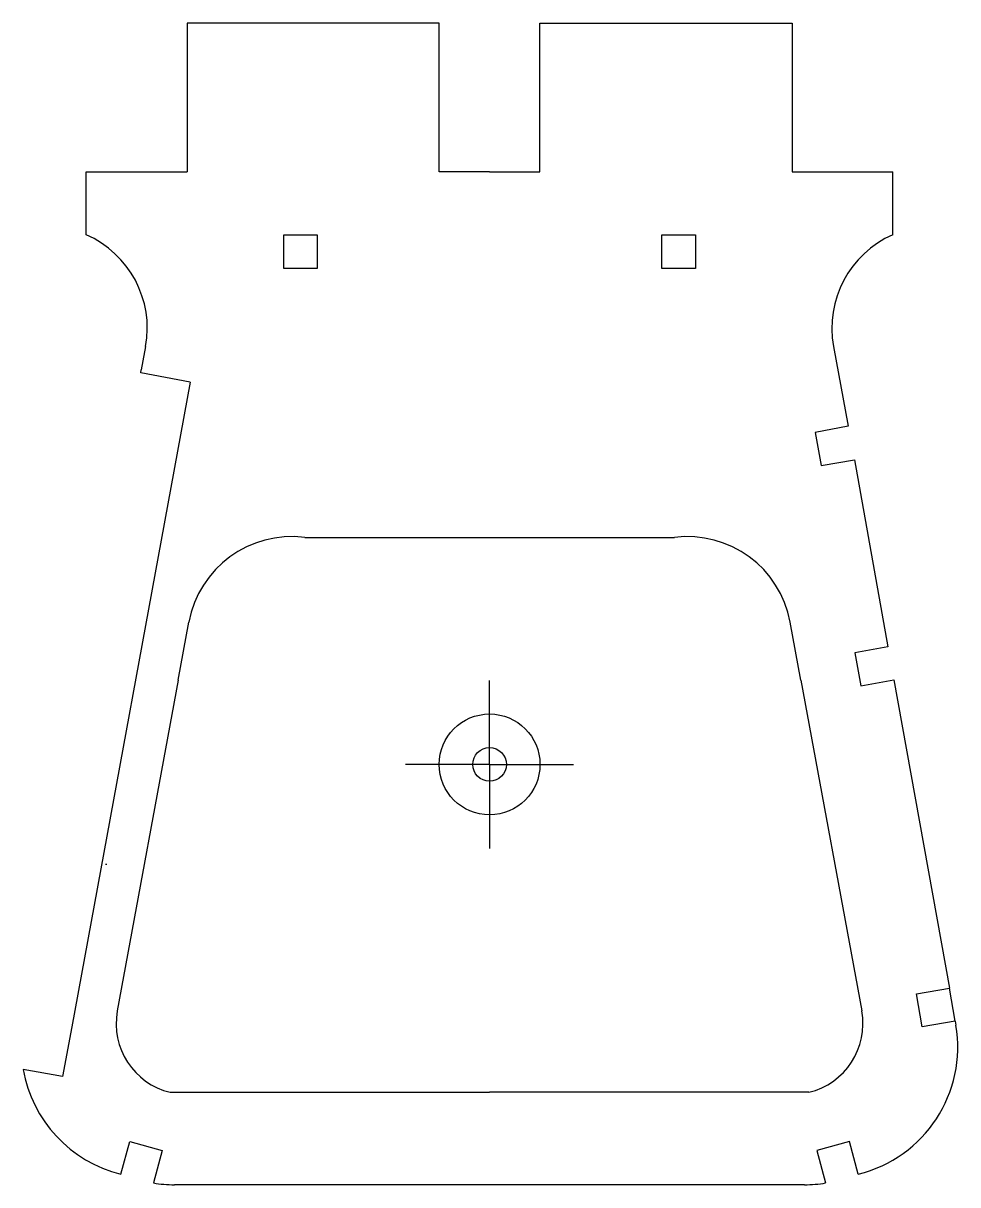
# Model space of a CAD drawing. Header units: millimetres. Extents: x 126.3 to 181.9, y -58.5 to 10.6.
import ezdxf

# ---------------------------------------------------------------- set-up
doc = ezdxf.new("R2010")
doc.units = ezdxf.units.MM
doc.layers.get('0').update_dxf_attribs({"linetype": 'CONTINUOUS'})

msp = doc.modelspace()

# ---------------------------------------------------------------- linework, layer by layer
for p, q in [((136, 10.584), (136, 1.752)), ((151, 10.584), (136, 10.584)), ((151, 1.752), (151, 10.584)), ((157, 1.752), (157, 10.584)), ((157, 10.584), (172, 10.584)), ((172, 10.584), (172, 1.752)), ((130, -2), (130, 1.752)), ((130, 1.752), (136, 1.752)), ((154, 1.752), (151, 1.752)), ((154, 1.752), (157, 1.752)), ((172, 1.752), (178, 1.752)), ((178, -1), (178, 1.752)), ((178, -2), (178, -1)), ((133.534, -8.642), (133.375, -9.504)), ((174.466, -8.642), (175.34, -13.39)), ((133.375, -9.504), (133.277, -10.036)), ((133.244, -10.217), (133.277, -10.036)), ((136.194, -10.76), (133.244, -10.217)), ((136.194, -10.76), (129.135, -49.11)), ((175.34, -13.39), (173.373, -13.752)), ((173.373, -13.752), (173.735, -15.719)), ((173.735, -15.719), (175.708, -15.39)), ((175.708, -15.39), (177.7, -26.5)), ((143, -20), (165, -20)), ((135.475, -28.479), (136.107, -25.042)), ((172.525, -28.479), (171.893, -25.042)), ((177.7, -26.5), (175.733, -26.862)), ((175.733, -26.862), (176.095, -28.829)), ((135.475, -28.479), (131.851, -48.162)), ((154, -33.5), (154, -28.5)), ((172.525, -28.479), (176.149, -48.162)), ((176.095, -28.829), (178.062, -28.467)), ((178.062, -28.467), (181.373, -46.801)), ((154, -33.5), (149, -33.5)), ((154, -33.5), (159, -33.5)), ((154, -33.5), (154, -38.5)), ((131.15, -39.423), (131.236, -39.423)), ((179.402, -47.139), (181.373, -46.801)), ((181.711, -48.772), (181.373, -46.801)), ((179.74, -49.11), (179.402, -47.139)), ((181.711, -48.772), (179.74, -49.11)), ((181.711, -48.772), (181.75, -49)), ((129.135, -49.11), (128.59, -52.067)), ((128.59, -52.067), (126.252, -51.636)), ((135, -53), (154, -53)), ((173, -53), (154, -53)), ((132.064, -57.865), (132.588, -55.935)), ((132.588, -55.935), (134.518, -56.459)), ((175.412, -55.935), (173.482, -56.459)), ((175.936, -57.865), (175.412, -55.935)), ((134.518, -56.459), (134, -58.391)), ((173.482, -56.459), (174, -58.391)), ((172.75, -58.5), (135.25, -58.5))]:
    msp.add_line(p, q)
for points in [[(143.75, -4), (141.75, -4), (141.75, -2), (143.75, -2)], [(166.25, -4), (164.25, -4), (164.25, -2), (166.25, -2)]]:
    msp.add_lwpolyline(points, close=True)
for radius in [3, 1]:
    msp.add_circle((154, -33.5), radius)
for centre, radius, start, end in [((127.584, -7.546), 6.05, -10.43048, 66.46413), ((180.416, -7.546), 6.05, 113.53587, 190.43048), ((142.221, -26.168), 6.217, 82.80515, 169.56952), ((165.779, -26.168), 6.217, 10.43048, 97.19485), ((135.976, -48.921), 4.194, 169.56952, 256.53913), ((172.024, -48.921), 4.194, -76.53913, 10.43048), ((174.087, -50.313), 7.775, -76.24072, 9.7242), ((133.913, -50.313), 7.775, 189.7988, 256.24072), ((135.25, -51.304), 7.196, 259.99686, 270), ((172.75, -51.304), 7.196, 270, 280.00314)]:
    msp.add_arc(centre, radius, start, end)

doc.saveas('drawing.dxf')
